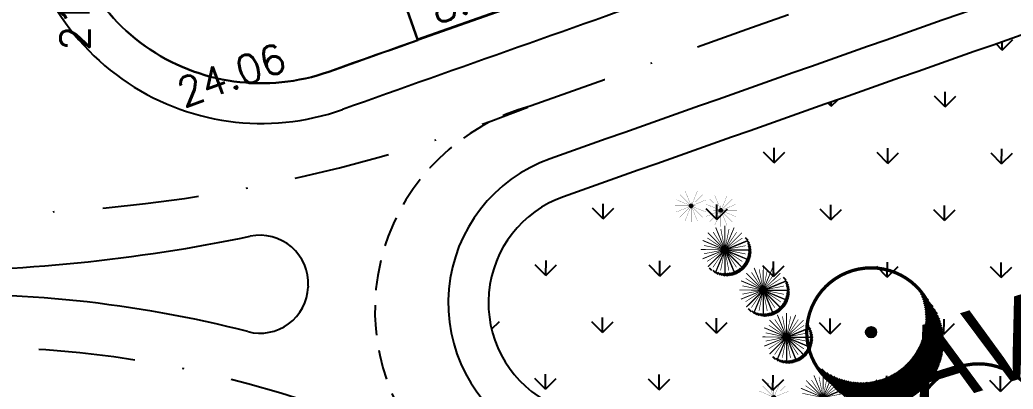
# Model space of a CAD drawing. Header units: millimetres. Extents: x -4430026 to 4783824, y 584 to 9593110.
# Drawn here: x 2251.3 to 2313.1, y 1715.4 to 1738.4 of the extents above; entities that cross this region are included whole.
import ezdxf

# ---------------------------------------------------------------- set-up
doc = ezdxf.new("R2010")
doc.units = ezdxf.units.MM
for name, pattern in [('DASHDOT', [1, 0.5, -0.25, 0, -0.25]), ('DASHED2', [0.375, 0.25, -0.125]), ('HIDDEN', [0.375, 0.25, -0.125]), ('HIDDEN2', [0.1875, 0.125, -0.0625])]:
    doc.linetypes.add(name, pattern=pattern)
for name, color, linetype in [('boundary filipe', 6, 'Continuous'), ('BOUNDARY LOTES', 2, 'Continuous'), ('BOUNDARY VERDES', 92, 'Continuous'), ('Calçada', 1, 'Continuous'), ('Cota', 8, 'Continuous'), ('COTAS', 8, 'Continuous'), ('Lotes', 2, 'Continuous'), ('PAI_aDEL', 72, 'Continuous'), ('PAI_pCHR', 72, 'Continuous'), ('Parede', 4, 'Continuous'), ('Projeção', 8, 'HIDDEN2'), ('QUADRA', 4, 'Continuous'), ('TRANSPLANTADA RETIRADA', 12, 'Continuous')]:
    doc.layers.add(name, color=color, linetype=linetype)
doc.styles.add('ARIAL', font='arial.ttf', dxfattribs={"height": 0.25})
doc.styles.add('ROMANS', font='romans.shx')
doc.dimstyles.new('BOLA100', dxfattribs={"dimscale": 0, "dimtxt": 1.9, "dimasz": 0.18, "dimexe": 0.18, "dimexo": 0.063, "dimgap": 0, "dimtad": 1, "dimzin": 4, "dimdsep": 46, "dimtxsty": 'ROMANS', "dimcen": 0.09, "dimse1": 1, "dimse2": 1, "dimsd1": 1, "dimsd2": 1, "dimclrt": 256, "dimaunit": 1, "dimadec": 4, "dimazin": 0, "dimtfac": 1.2, "dimtix": 1, "dimtmove": 2, "dimatfit": 3, "dimfxl": 1, "dimtvp": 2, "dimtolj": 1, "dimtzin": 4, "dimarcsym": 0})
doc.dimstyles.get("Standard").update_dxf_attribs({"dimtxt": 0.18, "dimasz": 0.18, "dimexe": 0.18, "dimexo": 0.0625, "dimgap": 0.09, "dimtad": 0, "dimtih": 1, "dimtoh": 1, "dimdec": 4, "dimzin": 0, "dimdsep": 46, "dimtxsty": 'Standard', "dimcen": 0.09, "dimadec": 0, "dimazin": 0, "dimtfac": 1, "dimtdec": 4, "dimtofl": 0, "dimtmove": 0, "dimatfit": 3, "dimfxl": 1, "dimtolj": 1, "dimtzin": 0, "dimarcsym": 0})

# ---------------------------------------------------------------- blocks, each defined once
blk = doc.blocks.new('PALMEIRA_PROPOSTA')
at = {"linetype": 'Continuous'}
h = blk.add_hatch(dxfattribs=at)
h.set_pattern_fill('_USER', color=250, scale=0.1680349678048515, angle=315, style=0, pattern_type=0)
h.set_pattern_definition([(315, (-2.759752643576576, -4.606280417879745), (0.1188186652112737, 0.1188186652112736), [])])
h.paths.add_polyline_path([(4.606280417880498, -0.4062804178796711, 0.2167655817345071), (3.166033061457028, 2.759752643582601, -0.1811803007978053), (4.200000000000045, 0, -0.643701983375483), (-2.759752643576576, -3.166033061462272, 0.6932216010114453)])
blk.add_hatch(color=1, dxfattribs=at).paths.add_polyline_path([(-0.4, 0, 1), (0.4, 0, 1)])
at = {"color": 98, "linetype": 'Continuous', "const_width": 0.15}
for points in [[(-1.607270415933272, 3.880294036547411), (-0.1530733729459826, 0.3695518130044917)], [(0, 4.199999999999967), (0, 0.3999999999999986)], [(1.607270415933272, 3.880294036547468), (0.1530733729459826, 0.3695518130045699)], [(-2.969848480983501, 2.969848480983444), (-0.2828427124745758, 0.2828427124746327)], [(2.969848480983728, 2.969848480983558), (0.2828427124745758, 0.2828427124746327)], [(-4.200000000000045, -5.684341886080801e-14), (-0.4000000000000909, -5.684341886080801e-14)], [(-3.880294036547411, 1.607270415933158), (-0.3695518130045912, 0.1530733729458476)], [(3.880294036547639, 1.607270415933669), (0.3695518130043638, 0.1530733729463094)], [(4.200000000000045, -5.684341886080801e-14), (0.4000000000000909, -5.684341886080801e-14)], [(-3.880294036547184, -1.607270415933499), (-0.3695518130043638, -0.1530733729461531)], [(-2.969848480983501, -2.969848480983558), (-0.2828427124745758, -0.2828427124746327)], [(-1.607270415933272, -3.880294036547411), (-0.1530733729459826, -0.3695518130044917)], [(0, -4.199999999999967), (0, -0.3999999999999986)], [(1.607270415933726, -3.880294036547241), (0.1530733729464373, -0.3695518130043425)], [(2.969848480983501, -2.969848480983558), (0.2828427124745758, -0.2828427124746327)], [(3.880294036547639, -1.607270415933101), (0.3695518130045912, -0.1530733729458404)]]:
    blk.add_lwpolyline(points, dxfattribs=at)
at = {"color": 96, "linetype": 'Continuous', "const_width": 0.1}
for points in [[(-0.7218341914597204, 3.628905537491853), (-0.07803612880638866, 0.3923141121612517)], [(0.7218341914597204, 3.628905537491853), (0.07803612880638866, 0.3923141121612517)], [(-3.076437565519427, 2.055609862172389), (-0.3325878449209085, 0.2222280932077751)], [(-2.055609862172332, 3.07643756551937), (-0.222228093207832, 0.3325878449209654)], [(2.05560986217256, 3.07643756551937), (0.222228093207832, 0.3325878449209654)], [(3.076437565519427, 2.055609862172389), (0.3325878449209085, 0.2222280932078888)], [(-3.628905537491846, 0.7218341914596635), (-0.3923141121613298, 0.07803612880633182)], [(3.628905537491846, 0.7218341914596635), (0.3923141121613298, 0.07803612880633182)], [(-3.628905537491846, -0.7218341914597772), (-0.3923141121613298, -0.0780361288064455)], [(-3.076437565519427, -2.055609862172503), (-0.3325878449209085, -0.2222280932078888)], [(-2.055609862172332, -3.076437565519484), (-0.222228093207832, -0.3325878449209654)], [(-0.7218341914597204, -3.628905537491853), (-0.07803612880638866, -0.3923141121612517)], [(0.7218341914597204, -3.628905537491853), (0.07803612880638866, -0.3923141121612517)], [(2.055609862172332, -3.07643756551937), (0.222228093207832, -0.3325878449209654)], [(3.076437565519427, -2.055609862172389), (0.3325878449209085, -0.2222280932077751)], [(3.628905537491846, -0.7218341914597772), (0.3923141121613298, -0.0780361288064455)]]:
    blk.add_lwpolyline(points, dxfattribs=at)
at = {"color": 98, "linetype": 'Continuous', "true_color": 0x001a00, "const_width": 0.15}
for points in [[(4.202124618651624, -0.06979593471066892), (0.4021246186516692, -0.06979593471066892)], [(3.915288052638743, 1.522220272488596), (0.4045458290954684, 0.06802322950123596)], [(-2.920891963595523, -3.022992908696779), (-0.2338861950865976, -0.3359871401878536)], [(-1.542341798166262, -3.9104686694983), (-0.08814475517897336, -0.3997264459553804)], [(0.07054112755872666, -4.199999999999967), (0.07054112755872666, -0.3999999999999986)], [(1.682805993431657, -3.847883843890031), (0.228608950444368, -0.3371416203471327)], [(2.91985880070979, -3.019590013364777), (0.2328530322008646, -0.3325842448558518)], [(3.85491508766404, -1.667666406111209), (0.344172864120992, -0.2134693631239486)]]:
    blk.add_lwpolyline(points, dxfattribs=at)
at = {"color": 1, "linetype": 'Continuous'}
blk.add_circle((0, 0), 0.4, dxfattribs=at)
blk = doc.blocks.new('ÁRVORE PROPOSTA')
h = blk.add_hatch()
h.set_pattern_fill('_USER', color=86, scale=0.1, angle=135, style=0, pattern_type=0)
h.set_pattern_definition([(135, (-5.711749304183968, -5.473342448377267), (-0.07071067811865477, -0.07071067811865475), [])])
h.paths.add_polyline_path([(3.733693777297503, 4.339587767491594, -0.1221331308694917), (4.410318577255339, 1.61087721915915, -0.6818015880626355), (-5.711749304183968, -2.361532240604674, 0.2780158331345322), (-0.5478533480372789, -5.473342448377267, 0.65472501460559)])
h = blk.add_hatch()
h.set_pattern_fill('_USER', color=250, scale=0.1, angle=135, style=0, pattern_type=0)
h.set_pattern_definition([(135, (-4.583360688504172, -6.355571255532368), (-0.07071067811865477, -0.07071067811865475), [])])
h.paths.add_polyline_path([(6.0484811152985, -0.5150504994281135, 0.2047915192642046), (4.243467699661096, 3.70707730625513, -0.6060945436458858), (-0.5478533480372789, -5.473342448377267, -0.1930464130360828), (-4.583360688504172, -3.854949497956127, 0.7340404486873368)])
h = blk.add_hatch(color=1)
h.dxf.hatch_style = 1
h.paths.add_polyline_path([(-1.023574025393461, 0.3671783077271442, 1), (-0.07213267068109552, 0.3671783077271442, 1)])
at = {"color": 98, "linetype": 'DASHED2', "ltscale": 0.5, "const_width": 0.3}
blk.add_lwpolyline([(-0.5478533480372789, 6.207699063831555, 0.9999999999999999), (-0.5478533480372789, -5.473342448377267, 0.9999999999999999), (-0.5478533480372789, 6.207699063831555, -3.167262399809778)], format="xyb", dxfattribs=at)
at = {"color": 1}
blk.add_circle((-0.547853348037278, 0.3671783077271442), 0.4757206773561826, dxfattribs=at)
blk = doc.blocks.new('PALMEIRA RETIRADA')
at = {"layer": 'TRANSPLANTADA RETIRADA', "linetype": 'Continuous'}
blk.add_hatch(color=256, dxfattribs=at).paths.add_polyline_path([(-0.4, 0, 1), (0.4, 0, 1)])
at = {"layer": 'TRANSPLANTADA RETIRADA', "linetype": 'HIDDEN', "const_width": 0.05}
for points in [[(-2.969848480983501, 2.969848480983444), (-0.2828427124745758, 0.2828427124746327)], [(-1.607270415933272, 3.880294036547411), (-0.1530733729459826, 0.3695518130044917)], [(0, 4.199999999999967), (0, 0.3999999999999986)], [(1.607270415933272, 3.880294036547468), (0.1530733729459826, 0.3695518130045699)], [(2.969848480983728, 2.969848480983558), (0.2828427124745758, 0.2828427124746327)], [(-4.200000000000045, -5.684341886080801e-14), (-0.4000000000000909, -5.684341886080801e-14)], [(-3.880294036547411, 1.607270415933158), (-0.3695518130045912, 0.1530733729458476)], [(3.880294036547639, 1.607270415933669), (0.3695518130043638, 0.1530733729463094)], [(4.200000000000045, -5.684341886080801e-14), (0.4000000000000909, -5.684341886080801e-14)], [(-3.880294036547184, -1.607270415933499), (-0.3695518130043638, -0.1530733729461531)], [(-2.969848480983501, -2.969848480983558), (-0.2828427124745758, -0.2828427124746327)], [(-1.607270415933272, -3.880294036547411), (-0.1530733729459826, -0.3695518130044917)], [(0, -4.199999999999967), (0, -0.3999999999999986)], [(1.607270415933726, -3.880294036547241), (0.1530733729464373, -0.3695518130043425)], [(2.969848480983501, -2.969848480983558), (0.2828427124745758, -0.2828427124746327)], [(3.880294036547639, -1.607270415933101), (0.3695518130045912, -0.1530733729458404)]]:
    blk.add_lwpolyline(points, dxfattribs=at)
at = {"layer": 'TRANSPLANTADA RETIRADA', "linetype": 'Continuous'}
blk.add_circle((0, 0), 0.4, dxfattribs=at)
blk = doc.blocks.new('*D14086')
at = {"layer": 'DEFPOINTS', "color": 0, "linetype": 'ByBlock'}
for p in [(2325.293812762688, 1749.066405949866), (2282.42241910971, 1733.82931390059), (2283.799165161492, 1729.955673067074)]:
    blk.add_point(p, dxfattribs=at)
at = {"layer": 'COTAS', "linetype": 'ByBlock', "insert": (2301.358716129378, 1742.042601793017), "char_height": 1.9, "attachment_point": 5, "rotation": 19.56592350436594, "style": 'ROMANS'}
blk.add_mtext('\\A1;45.50', dxfattribs=at)
blk = doc.blocks.new('*D13968')
at = {"layer": 'DEFPOINTS', "color": 0}
for p in [(2276.395346171384, 1737.414288443518), (2277.032297929281, 1735.66628126033), (2253.789528886923, 1729.177013907956)]:
    blk.add_point(p, dxfattribs=at)
at = {"layer": 'COTAS', "color": 41, "insert": (2264.496870936123, 1734.930083720707), "char_height": 1.8, "attachment_point": 5, "rotation": 20.021102015945136, "style": 'ROMANS'}
blk.add_mtext('\\A1;24.06', dxfattribs=at)
blk = doc.blocks.new('*D13969')
at = {"layer": 'DEFPOINTS', "color": 0}
for p in [(2283.845574086061, 1739.502278792896), (2284.458262978785, 1737.788038284134), (2276.298315742945, 1736.849187859238)]:
    blk.add_point(p, dxfattribs=at)
at = {"layer": 'Cota', "color": 41, "insert": (2279.480049080099, 1739.831796996149), "char_height": 1.8, "attachment_point": 5, "rotation": 19.667462581407268, "style": 'ROMANS'}
blk.add_mtext('\\A1;8.00', dxfattribs=at)
blk = doc.blocks.new('*D13045')
at = {"layer": 'DEFPOINTS', "color": 0}
for p in [(2269.387490048707, 1756.121877363988), (2276.146920471695, 1737.127278103806), (2273.98931700303, 1736.359471932848)]:
    blk.add_point(p, dxfattribs=at)
at = {"layer": 'Cota', "color": 41, "insert": (2274.001247926088, 1747.063724958053), "char_height": 1.8, "attachment_point": 5, "rotation": 289.5886430399727, "style": 'ROMANS'}
blk.add_mtext('\\A1;20.16', dxfattribs=at)
blk = doc.blocks.new('*D9096')
at = {"layer": 'DEFPOINTS', "color": 0}
for p in [(2253.891366785065, 1750.674518565792), (2253.789528886923, 1729.177013907955), (2258.336173818994, 1729.155475558698)]:
    blk.add_point(p, dxfattribs=at)
at = {"layer": 'Cota', "color": 41, "insert": (2254.787133161236, 1739.921281602715), "char_height": 1.8, "attachment_point": 5, "rotation": 89.72858067926761, "style": 'ROMANS'}
blk.add_mtext('\\A1;21.50', dxfattribs=at)
blk = doc.blocks.new('*D8673')
at = {"layer": 'DEFPOINTS', "color": 0}
for p in [(2276.395346171384, 1737.414288443518), (2277.032297929281, 1735.66628126033), (2253.789528886923, 1729.177013907956)]:
    blk.add_point(p, dxfattribs=at)
at = {"layer": 'COTAS', "color": 41, "insert": (2264.496870936123, 1734.930083720707), "char_height": 1.8, "attachment_point": 5, "rotation": 20.021102015945136, "style": 'ROMANS'}
blk.add_mtext('\\A1;24.06', dxfattribs=at)
blk = doc.blocks.new('*D8674')
at = {"layer": 'DEFPOINTS', "color": 0}
for p in [(2283.845574086061, 1739.502278792896), (2284.458262978785, 1737.788038284134), (2276.298315742945, 1736.849187859238)]:
    blk.add_point(p, dxfattribs=at)
at = {"layer": 'Cota', "color": 41, "insert": (2279.480049080099, 1739.831796996149), "char_height": 1.8, "attachment_point": 5, "rotation": 19.667462581407268, "style": 'ROMANS'}
blk.add_mtext('\\A1;8.00', dxfattribs=at)
blk = doc.blocks.new('*D8739')
at = {"layer": 'DEFPOINTS', "color": 0}
for p in [(2253.891366785065, 1750.674518565792), (2253.789528886923, 1729.177013907955), (2258.336173818994, 1729.155475558698)]:
    blk.add_point(p, dxfattribs=at)
at = {"layer": 'Cota', "color": 41, "insert": (2254.787133161236, 1739.921281602715), "char_height": 1.8, "attachment_point": 5, "rotation": 89.72858067926761, "style": 'ROMANS'}
blk.add_mtext('\\A1;21.50', dxfattribs=at)

msp = doc.modelspace()

# ---------------------------------------------------------------- hatches: boundary and pattern name
at = {"layer": 'BOUNDARY VERDES'}
h = msp.add_hatch(dxfattribs=at)
h.set_pattern_fill('GRASS', color=256, scale=4.999999999999999, angle=-0.271419311709254, style=0)
h.set_pattern_definition([(89.72858068829075, (2280.283722683503, 1676.523522684484), (-3.518745905737032, 3.55224256458761), [0.9374999999999998, -6.133567814999997]), (44.72858068829074, (2280.283722683503, 1676.523522684484), (-3.518745906665342, 3.552242565524756), [0.9375, -4.0625]), (134.7285806882907, (2280.283722683503, 1676.523522684484), (-3.552242565524756, -3.518745906665342), [0.9375, -4.0625])])
edge = h.paths.add_edge_path()
edge.add_arc((2287.467935008624, 1720.770111424409), 6.999999999998331, 109.5127114818117, 240.1659820360197)
edge.add_line((2283.985511393603, 1714.697819784054), (2338.616265537033, 1683.367402932646))
edge.add_arc((2366.084057769093, 1731.262910081803), 55.21285371341072, 240.1659820360033, 283.3643918039398)
edge.add_arc((2356.194095685964, 1772.891368348577), 98.00000000378839, 283.3643917963553, 308.2133125277693)
edge.add_arc((2313.635036900899, 1826.948435552323), 166.7999999989987, 308.2133125354215, 330.2663390335434)
edge.add_arc((2455.86917561776, 1745.708729846647), 2.999999999999443, 330.2663390334639, 424.8375860848474)
edge.add_arc((2402.083193093478, 1631.212799421599), 129.4999999999985, 64.83758608479731, 109.223542708605)
edge.add_arc((7498.464058640437, -12984.26011033184), 15608.03824824714, 109.2235427086012, 109.5127114817995)

# ---------------------------------------------------------------- linework, layer by layer
at = {"layer": 'boundary filipe', "elevation": 2.439200347918005}
msp.add_lwpolyline([(2304.128103656944, 1800.530137287692, 0.08584046579399798), (2307.529269371588, 1780.294794496455), (2317.554987042589, 1751.751023073246, 0.0007977756465285741), (2270.557332507149, 1735.143212998013, -0.5195968621173161), (2253.873872419263, 1746.981539654583), (2254.817097030445, 1946.091849691992), (2304.821908289226, 1946.989054706483), (2304.128101151014, 1800.529608298225)], format="xyb", dxfattribs=at)
at = {"layer": 'BOUNDARY LOTES', "elevation": 2.439200347918005}
for points in [[(2269.388710476057, 1756.122306381337), (2276.935968819172, 1758.775397314993), (2283.601547397407, 1739.809898620455), (2276.057125925096, 1737.148737629123), (2269.387490048709, 1756.12187736399), (2276.934748391825, 1758.774968297648)], [(2269.387490048707, 1756.121877363988), (2276.934748391821, 1758.774968297648), (2283.614134414098, 1739.77409228395), (2276.073788025603, 1737.101334636167), (2269.388710476057, 1756.122306381334)]]:
    msp.add_lwpolyline(points, dxfattribs=at)
msp.add_lwpolyline([(2269.388710476055, 1756.122306381332), (2269.387490048709, 1756.121877363987), (2269.388710476057, 1756.122306381334), (2276.073788025601, 1737.101334636169), (2276.073789353733, 1737.10133510732), (2269.387490048709, 1756.121877363988), (2253.891366785059, 1750.674518565792), (2253.873872419263, 1746.981539654583, 0.5195968621171653), (2270.557332507144, 1735.143212998012, -9.368736704783584e-05), (2276.073788025596, 1737.101334636184)], format="xyb", close=True, dxfattribs=at)
at = {"layer": 'Calçada'}
for centre, radius, start, end in [((7498.464058639625, -12984.2601103303, 2.439200347918005), 15610.53824824542, 109.2235427086303, 109.5127114818203), ((7498.464058639625, -12984.2601103303, 2.439200347918005), 15610.53824824542, 109.2235427086303, 109.5127114818203), ((7498.464058639625, -12984.2601103303, 2.439200347918005), 15617.73824824542, 109.3835623157046, 109.5535681712267), ((7498.464058639625, -12984.2601103303, 2.439200347918005), 15617.73824824542, 109.3835623157046, 109.5535681712267), ((2266.373732164309, 1746.922325365714, 2.439200347918005), 15, 179.7285806790188, 289.5535681712267), ((2266.373732164309, 1746.922325365714, 2.439200347918005), 15, 179.7285806790188, 289.5535681712267), ((2287.467935008626, 1720.770111424409, 2.439200347918005), 9.499999999999153, 109.5127114818203, 240.1659820359947), ((2287.467935008626, 1720.770111424409, 2.439200347918005), 9.499999999999153, 109.5127114818203, 240.1659820359947), ((2244.555586205636, 1826.741295680345, 2.439200347918005), 104, 269.7285806903724, 281.711541019893), ((2244.555586205636, 1826.741295680345, 2.439200347918005), 104, 269.7285806903724, 281.711541019893), ((2247.096732320011, 1647.234661955084, 2.439200347918005), 74.07022430636448, 75.60030595093109, 92.35221572543776)]:
    msp.add_arc(centre, radius, start, end, dxfattribs=at)
at = {"layer": 'Calçada', "ltscale": 15}
for centre, start, end in [((2266.27493144145, 1721.968827719876, 2.439200347918005), 357.0730446268333, 101.7115410199977), ((2266.27493144145, 1721.968827719876, 2.439200347918005), 357.0730446268333, 101.7115410199977), ((2266.270657494963, 1721.881687957195, 2.439200347918005), 255.447667388163, 357.3110801465014), ((2266.270657494963, 1721.881687957195, 2.439200347918005), 255.447667388163, 357.3110801465014)]:
    msp.add_arc(centre, 3, start, end, dxfattribs=at)
at = {"layer": 'Lotes'}
msp.add_line((2269.387490048709, 1756.121877363987, 2.439200347918005), (2276.073789353732, 1737.10133510732, 2.439200347918005), dxfattribs=at)
at = {"layer": 'Projeção', "linetype": 'DASHDOT', "ltscale": 12}
for centre, radius, start, end in [((7498.795967094064, -12985.20539443678, 2.439200347918005), 15615.03824824892, 109.2285044911687, 109.5127114818203), ((7498.795967094064, -12985.20539443678, 2.439200347918005), 15615.03824824892, 109.2285044911687, 109.5127114818203), ((2247.960352486584, 1821.19751059435, 2.439200347918005), 94.92286346940078, 267.8603337429013, 291.6092448768543), ((2247.960352486584, 1821.19751059435, 2.439200347918005), 94.92286346940078, 267.8603337429013, 291.6092448768543), ((2248.37611233839, 1652.00435735492, 2.439200347918005), 65.99999999999999, 60.16598203599473, 89.72858069256114), ((2248.37611233839, 1652.00435735492, 2.439200347918005), 65.99999999999999, 60.16598203599473, 89.72858069256114)]:
    msp.add_arc(centre, radius, start, end, dxfattribs=at)
at = {"layer": 'Projeção', "ltscale": 15}
for centre, radius, start, end in [((2286.585421456078, 1720.31065178574, 2.439200347918005), 13.17334040758987, 105.2232888519784, 221.2318675190641), ((2286.585421456078, 1720.31065178574, 2.439200347918005), 13.17334040758987, 105.2232888519784, 221.2318675190641), ((2287.24753578026, 1720.896509088266, 2.439200347918005), 18, 177.0730446268333, 177.3110801465013), ((2287.24753578026, 1720.896509088266, 2.439200347918005), 18, 177.0730446268333, 177.3110801465013)]:
    msp.add_arc(centre, radius, start, end, dxfattribs=at)
at = {"layer": 'QUADRA', "elevation": 2.439200347918005}
msp.add_lwpolyline([(2307.529269371588, 1780.294794496455), (2317.554987042592, 1751.751023073234, 0.0007977756465285741), (2270.557332507153, 1735.143212998001, -0.5195968621173161), (2253.873872419265, 1746.98153965457), (2254.817097030448, 1946.091849691979), (2304.821908289229, 1946.989054706471), (2304.128101151017, 1800.529608298212)], format="xyb", dxfattribs=at)
msp.add_lwpolyline([(2285.129823128825, 1727.368083297456, 0.641084863919711), (2283.985511393603, 1714.697819784054), (2338.616265537033, 1683.367402932646, 0.1907530110363644), (2378.846138855735, 1677.545236067412, 0.1088507454420187), (2416.816010797485, 1695.891476082717, 0.09652257033183735), (2458.474196473394, 1744.220823148728, 0.4377793754152368), (2457.144732515567, 1748.424048354751, 0.1961285663192839), (2359.444714478535, 1753.492029634268, 0.001261737466119218)], format="xyb", close=True, dxfattribs=at)
msp.add_lwpolyline([(2285.129823128825, 1727.368083297456, 0.641084863919711), (2283.985511393603, 1714.697819784054), (2338.616265537033, 1683.367402932646, 0.1907530110363644), (2378.846138855735, 1677.545236067412, 0.1088507454420187), (2416.816010797485, 1695.891476082717, 0.09652257033183735), (2458.474196473394, 1744.220823148728, 0.4377793754152368), (2457.144732515567, 1748.424048354751, 0.1961285663192839), (2359.444714478535, 1753.492029634268, 0.001261737466119218)], format="xyb", close=True, dxfattribs=at)
at = {"layer": 'QUADRA'}
msp.add_arc((7498.464058639625, -12984.2601103303, 2.439200347918005), 15620.23824824542, 109.3707314999074, 109.5535681712267, dxfattribs=at)

# ---------------------------------------------------------------- block references
at = {"layer": 'PAI_aDEL', "xscale": 0.6848704365638772, "yscale": 0.6848704365656886, "zscale": 0.6848704365638696, "rotation": 359.7285806882847}
for p in [(2304.619121842094, 1718.691434828619, 2.439200347918005), (2304.619121842094, 1718.691434828619, 2.439200347918005), (2311.294494668366, 1712.723322399111, 2.439200347918005), (2311.294494668366, 1712.723322399111, 2.439200347918005)]:
    msp.add_blockref('ÁRVORE PROPOSTA', p, dxfattribs=at)
at = {"layer": 'PAI_pCHR', "color": 2, "xscale": 0.3550421296895795, "yscale": 0.3550421296895365, "zscale": 0.3550421296895365, "rotation": 359.7285806882999}
for p in [(2295.153941167785, 1724.069496580672, 2.439200347918005), (2295.153941167785, 1724.069496580672, 2.439200347918005), (2295.159204572229, 1724.074710352677, 2.439200347918005), (2295.159204572229, 1724.074710352677, 2.439200347918005), (2297.538957006091, 1721.560009664245, 2.439200347918005), (2297.538957006091, 1721.560009664245, 2.439200347918005), (2297.544220410534, 1721.565223436249, 2.439200347918005), (2297.544220410534, 1721.565223436249, 2.439200347918005), (2298.984106896221, 1718.638601424257, 2.439200347918005), (2298.984106896221, 1718.638601424257, 2.439200347918005), (2298.989370300664, 1718.643815196261, 2.439200347918005), (2298.989370300664, 1718.643815196261, 2.439200347918005), (2301.258997971306, 1714.880536547218, 2.439200347918005), (2301.258997971306, 1714.880536547218, 2.439200347918005)]:
    msp.add_blockref('PALMEIRA_PROPOSTA', p, dxfattribs=at)
at = {"layer": 'TRANSPLANTADA RETIRADA', "xscale": 0.2380952380953897, "yscale": 0.2380952380954113, "zscale": 0.2380952380954113, "rotation": 359.7285806882895}
for p in [(2293.069843904455, 1726.796591287687, 2.439200347918005), (2293.069843904455, 1726.796591287687, 2.439200347918005), (2294.912957938439, 1726.514927954339, 2.439200347918005), (2294.912957938439, 1726.514927954339, 2.439200347918005), (2298.20525126859, 1714.899753034247, 2.439200347918005), (2298.20525126859, 1714.899753034247, 2.439200347918005)]:
    msp.add_blockref('PALMEIRA RETIRADA', p, dxfattribs=at)

# ---------------------------------------------------------------- texts
at = {"layer": 'Parede', "style": 'ARIAL', "width": 0.9}
msp.add_text('AV5=9551,75m²', height=4.999999999999999, rotation=17.28801176598072, dxfattribs=at).set_placement((2307.224886639297, 1714.093963647847, 2.439200347918005))

# ---------------------------------------------------------------- dimensions: what is measured, and where the dimension line sits
at = {"layer": 'Cota'}
for p1, p2, distance, picture, middle in [((2269.387490048707, 1756.121877363988, 2.439200347918005), (2276.146920471695, 1737.127278103806, 2.439200347918005), -2.290148258117026, '*D13045', (2274.001247926088, 1747.063724958053, 2.439200347918005)), ((2253.891366785065, 1750.674518565792, 2.439200347918005), (2253.789528886923, 1729.177013907955, 2.439200347918005), 4.546695947478406, '*D9096', (2254.787133161236, 1739.921281602715, 2.439200347918005)), ((2253.891366785065, 1750.674518565792, 2.439200347918005), (2253.789528886923, 1729.177013907955, 2.439200347918005), 4.546695947478406, '*D8739', (2254.787133161236, 1739.921281602715, 2.439200347918005))]:
    dim = msp.add_aligned_dim(p1=p1, p2=p2, distance=distance, dimstyle='Standard', override={"dimtxt": 1.8, "dimexo": 0.063, "dimgap": 0, "dimtih": 0, "dimtoh": 0, "dimdec": 2, "dimzin": 4, "dimtxsty": 'ROMANS', "dimse1": 1, "dimse2": 1, "dimsd1": 1, "dimsd2": 1, "dimclrt": 41, "dimtfac": 1.2, "dimtdec": 2, "dimtix": 1, "dimtofl": 1, "dimtmove": 2, "dimfxl": 0.18, "dimfxlon": 1, "dimtvp": 2, "dimtzin": 4}, dxfattribs=at)
    dim.commit()
    dim.dimension.update_dxf_attribs({"geometry": picture, "text_midpoint": middle})
for picture in ['*D13969', '*D8674']:
    dim = msp.add_linear_dim(base=(2284.458262978785, 1737.788038284134, 2.439200347918005), p1=(2276.298315742944, 1736.849187859238, 2.439200347918005), p2=(2283.845574086061, 1739.502278792896, 2.439200347918005), angle=199.6674625814073, dimstyle='Standard', override={"dimtxt": 1.8, "dimexo": 0.063, "dimgap": 0, "dimtih": 0, "dimtoh": 0, "dimdec": 2, "dimzin": 4, "dimtxsty": 'ROMANS', "dimse1": 1, "dimse2": 1, "dimsd1": 1, "dimsd2": 1, "dimclrt": 41, "dimtfac": 1.2, "dimtdec": 2, "dimtix": 1, "dimtofl": 1, "dimtmove": 2, "dimfxl": 0.18, "dimfxlon": 1, "dimtvp": 2, "dimtzin": 4}, dxfattribs=at)
    dim.commit()
    dim.dimension.update_dxf_attribs({"geometry": picture, "text_midpoint": (2279.480049080099, 1739.831796996149, 2.439200347918005)})
at = {"layer": 'COTAS', "linetype": 'ByBlock'}
dim = msp.add_linear_dim(base=(2283.799165161492, 1729.955673067074, 2.439200347918005), p1=(2325.293812762688, 1749.066405949866, 2.439200347918005), p2=(2282.42241910971, 1733.82931390059, 2.439200347918005), angle=199.5659235043655, dimstyle='BOLA100', override={"dimscale": 1, "dimfxl": 0.18}, dxfattribs=at)
dim.commit()
dim.dimension.update_dxf_attribs({"geometry": '*D14086', "text_midpoint": (2301.358716129378, 1742.042601793017, 2.439200347918005), "dimtype": 161})
at = {"layer": 'COTAS'}
for picture in ['*D13968', '*D8673']:
    dim = msp.add_aligned_dim(p1=(2253.789528886923, 1729.177013907957, 2.439200347918005), p2=(2276.395346171384, 1737.414288443518, 2.439200347918005), distance=-1.8604399088293646, dimstyle='Standard', override={"dimtxt": 1.8, "dimexo": 0.063, "dimgap": 0, "dimtih": 0, "dimtoh": 0, "dimdec": 2, "dimzin": 4, "dimtxsty": 'ROMANS', "dimse1": 1, "dimse2": 1, "dimsd1": 1, "dimsd2": 1, "dimclrt": 41, "dimtfac": 1.2, "dimtdec": 2, "dimtix": 1, "dimtofl": 1, "dimtmove": 2, "dimfxl": 0.18, "dimfxlon": 1, "dimtvp": 2, "dimtzin": 4}, dxfattribs=at)
    dim.commit()
    dim.dimension.update_dxf_attribs({"geometry": picture, "text_midpoint": (2264.496870936123, 1734.930083720707, 2.439200347918005)})

doc.saveas('drawing.dxf')
